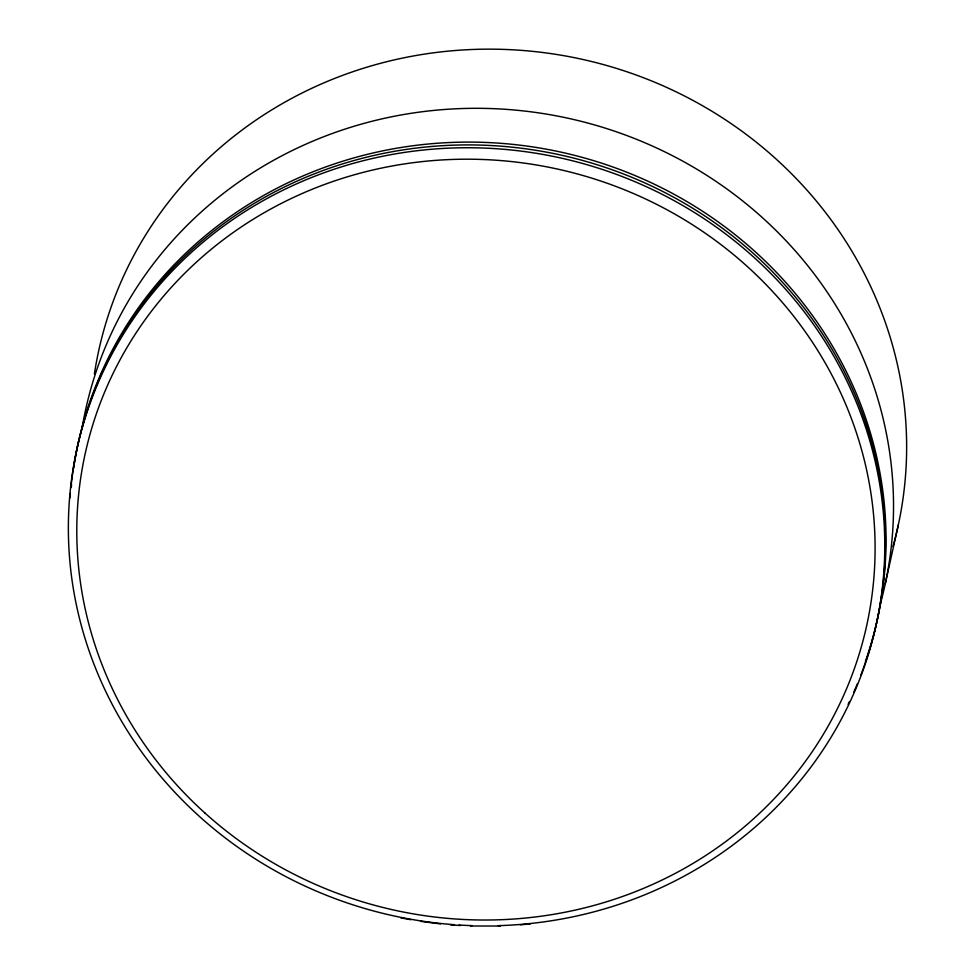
<?xml version="1.0" encoding="UTF-8"?>
<svg xmlns="http://www.w3.org/2000/svg" width="975" height="975" viewBox="0 0 975 975"><rect width="100%" height="100%" fill="white"/><g stroke="black" fill="none" stroke-linecap="round" stroke-linejoin="round"><path stroke-width="1.46" d="M885.227 583.952L898.316 524.928M520.37 924.848L530.303 923.91M500.443 926.018L470.45 926.018M450.45 924.848L460.444 925.543M440.481 923.91L420.603 921.338M400.859 917.853L410.707 919.705M71.09 485.782A409.183 388.038 12.5 0 1 568.632 156.853A409.183 388.038 12.5 0 1 860.657 675.553M857.342 683.853A409.183 388.038 12.5 0 1 853.82 692.055M849.42 701.634A409.183 388.038 12.5 0 1 848.104 704.352M69.993 497.896A409.183 388.038 12.5 0 1 70.358 493.338M73.612 468.122A409.183 388.038 12.5 0 1 570.826 154.416A409.183 388.038 12.5 0 1 865.398 661.562M71.26 487.5A409.183 388.038 12.5 0 1 71.553 484.477M454.46 924.702A409.183 388.038 12.5 0 1 126.884 328.648A409.183 388.038 12.5 0 1 826.532 344.029A409.183 388.038 12.5 0 1 498.164 925.665M471.937 925.628A409.183 388.038 12.5 0 1 458.835 925.007M82.29 426.928A409.183 388.038 12.5 0 1 569.315 118.523A409.183 388.038 12.5 0 1 880.34 603.878M94.38 374.107A409.183 388.038 12.5 0 1 580.052 58.853A409.183 388.038 12.5 0 1 892.966 546.463M205.164 813.235A400.091 379.409 12.5 0 0 865.3 631.666A400.091 379.409 12.5 0 0 357.374 173.928A400.091 379.409 12.5 0 0 205.164 813.235"/></g></svg>
